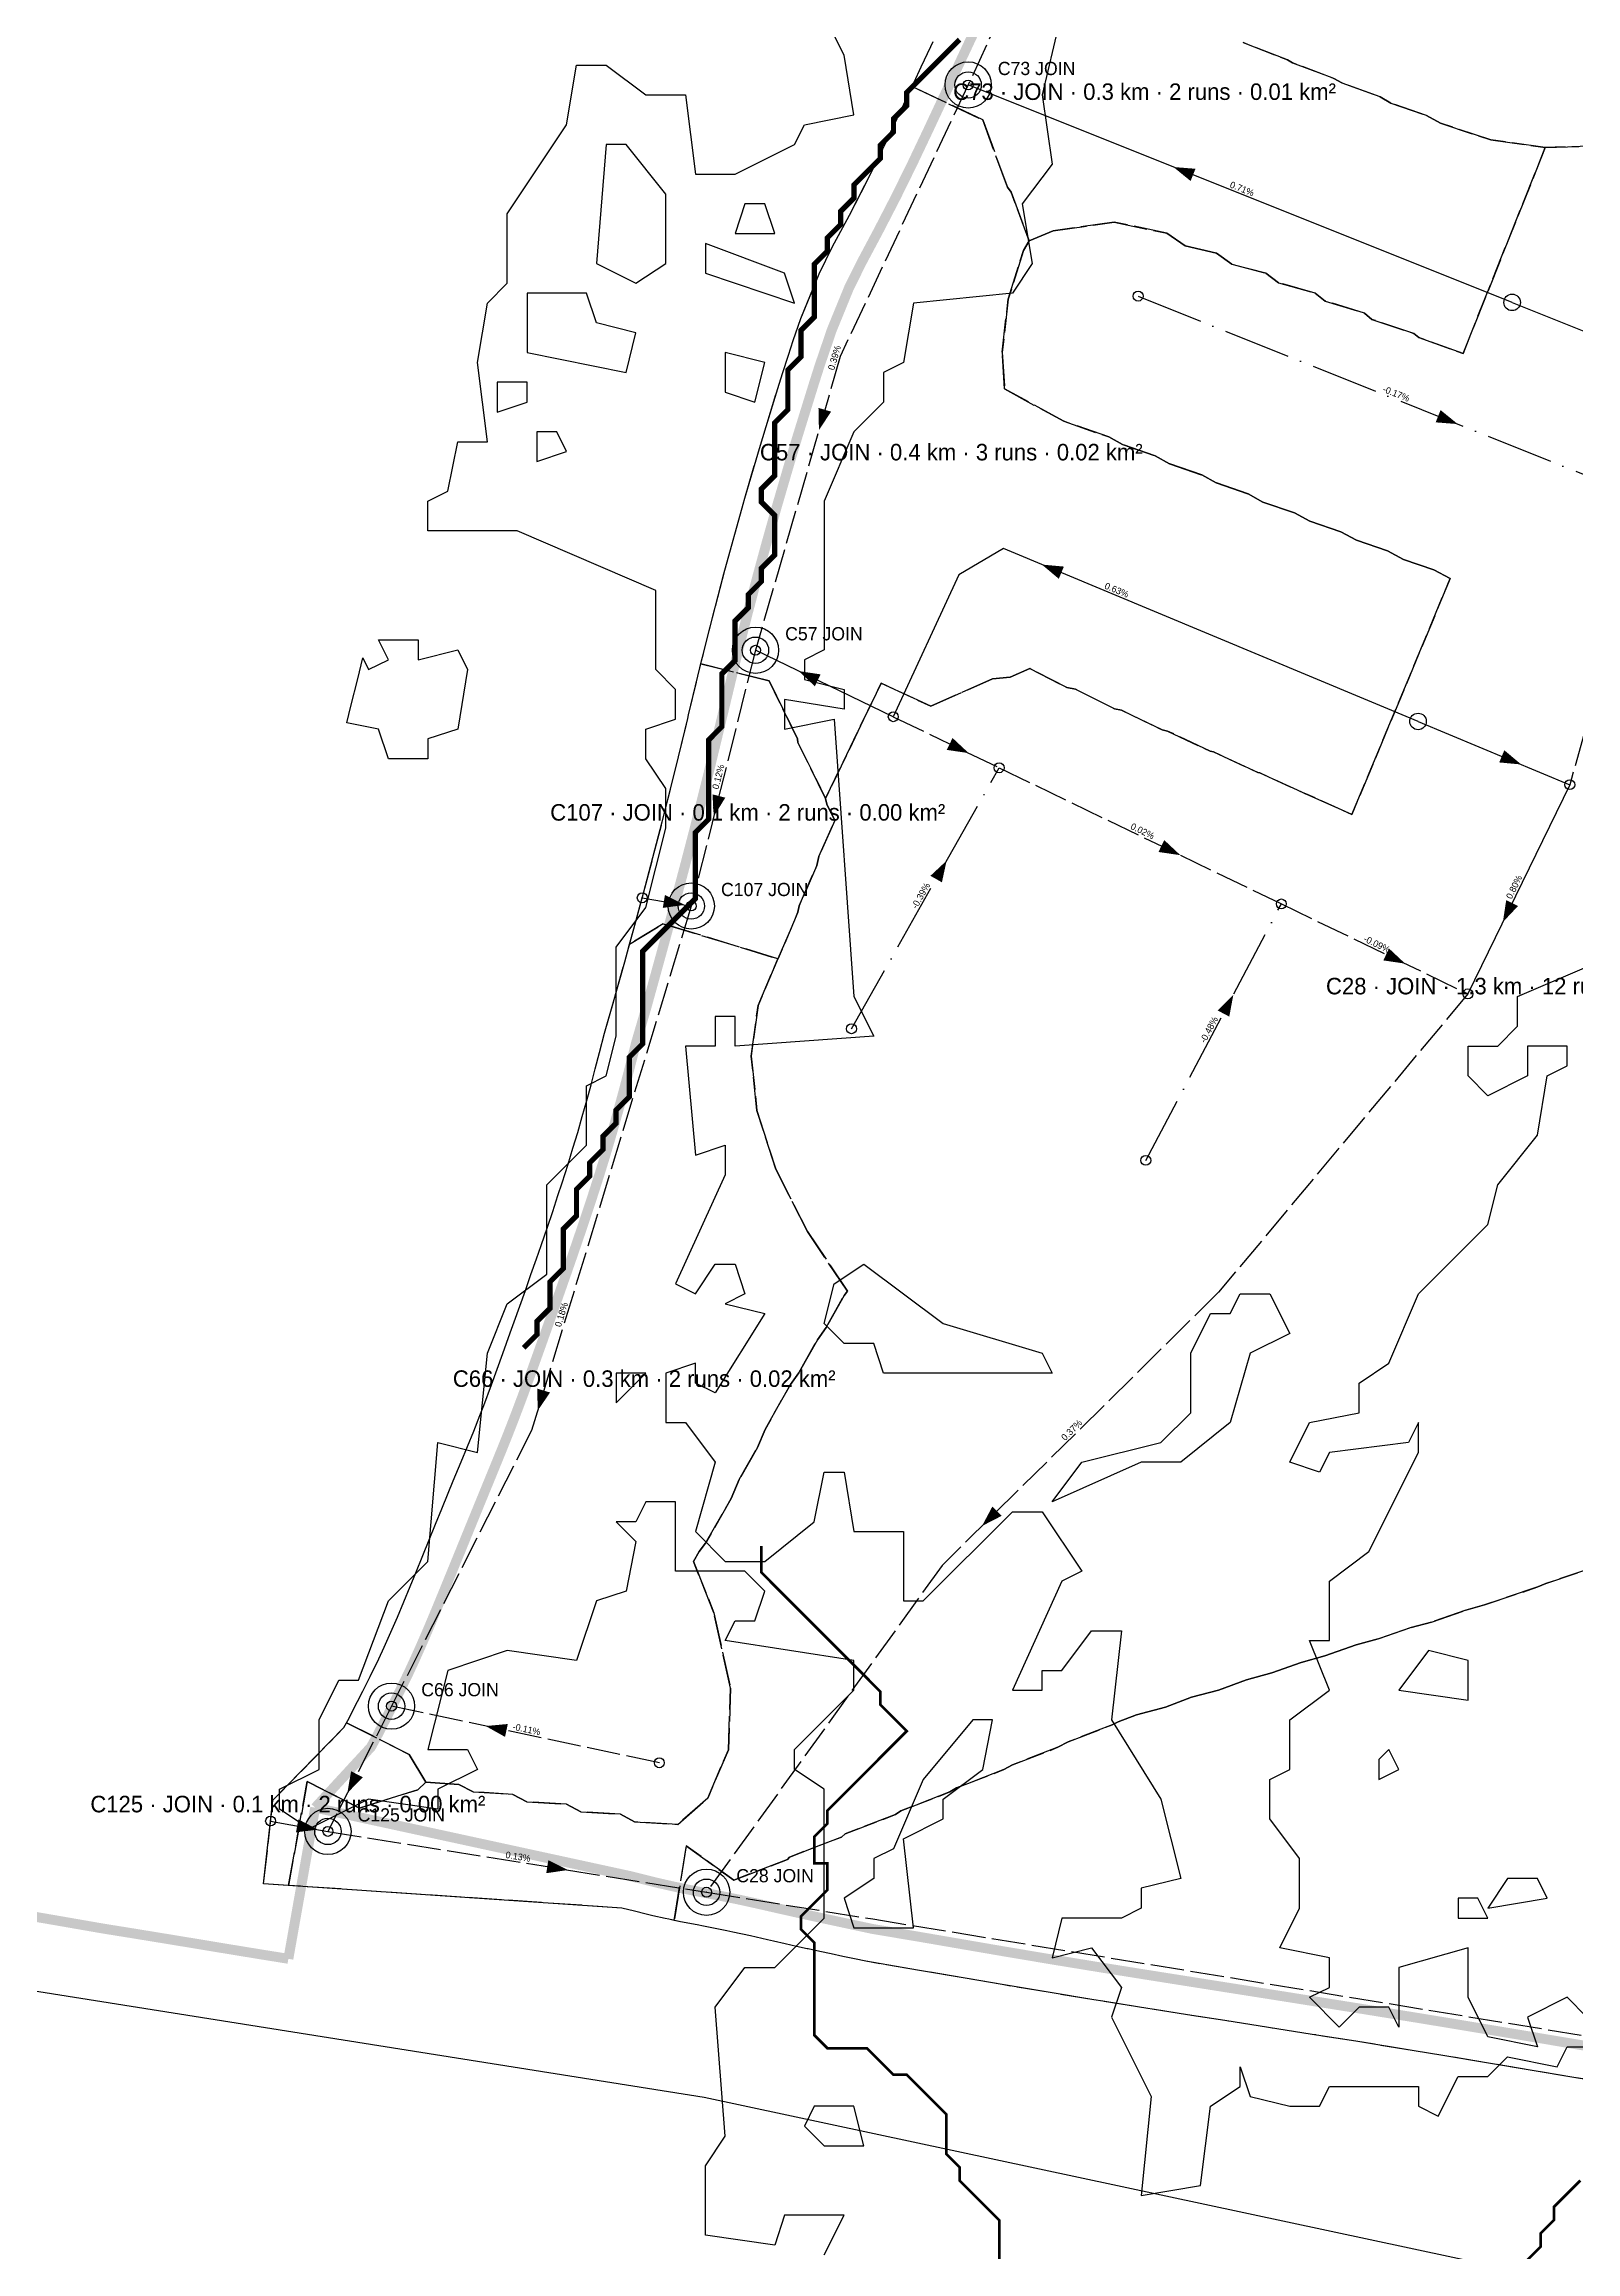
# Model space of a CAD drawing. Header units: metres. Extents: x 442821 to 452274, y 2561971 to 2571293.
# Drawn here: x 449043 to 449506, y 2567635 to 2568303 of the extents above; entities that cross this region are included whole.
import ezdxf
from ezdxf.enums import TextEntityAlignment as Align

# ---------------------------------------------------------------- set-up
doc = ezdxf.new("R2010")
doc.units = ezdxf.units.M
doc.header["$LTSCALE"] = 8
doc.linetypes.add('DASHDOT', pattern=[3.556, 2.54, -0.508, 0, -0.508])
doc.linetypes.add('DASHED', pattern=[1.524, 1.27, -0.254])
for name, color, linetype in [('A_ARROWS', 7, 'Continuous'), ('A_BUILT_2006', 252, 'Continuous'), ('A_CATCH_LABEL', 7, 'Continuous'), ('A_CATCHMENTS', 7, 'Continuous'), ('A_ENVELOPE', 3, 'Continuous'), ('A_GRADIENT', 8, 'Continuous'), ('A_JUNCTIONS', 8, 'Continuous'), ('A_MAIN_PIPE', 5, 'Continuous'), ('A_OUTLET_LABEL', 7, 'Continuous'), ('A_OUTLETS', 7, 'Continuous'), ('A_RUNS', 7, 'Continuous'), ('A_STREAMS', 5, 'Continuous'), ('A_WADI', 4, 'Continuous')]:
    doc.layers.add(name, color=color, linetype=linetype)

msp = doc.modelspace()

# ---------------------------------------------------------------- linework, layer by layer
at = {"layer": 'A_ARROWS', "color": 3}
for points in [[(449384.58, 2568266.18), (449391.26, 2568265.66), (449389.78, 2568261.95)], [(449245.35, 2568069.53), (449244.97, 2568076.23), (449248.85, 2568075.25)], [(449236.55, 2568042.77), (449229.91, 2568041.86), (449230.57, 2568045.8)], [(449134.38, 2567773.85), (449135.5, 2567780.46), (449139.07, 2567778.65)], [(449125.48, 2567762.79), (449118.82, 2567761.97), (449119.54, 2567765.9)]]:
    msp.add_solid(points, dxfattribs=at)
at = {"layer": 'A_ARROWS', "color": 1}
for points in [[(449277.21, 2568186.54), (449277.07, 2568193.24), (449280.91, 2568192.13)], [(449344.72, 2568145.82), (449351.4, 2568145.21), (449349.86, 2568141.51)], [(449271.07, 2568113.56), (449277.7, 2568112.58), (449275.97, 2568108.98)], [(449191.99, 2567889.59), (449191.94, 2567896.3), (449195.77, 2567895.13)], [(449176.29, 2567794.14), (449182.97, 2567794.77), (449182.14, 2567790.86)]]:
    msp.add_solid(points, dxfattribs=at)
at = {"layer": 'A_ARROWS', "color": 2}
for points in [[(449470.68, 2568188.36), (449464, 2568188.88), (449465.49, 2568192.6)], [(449322.57, 2568088.73), (449315.93, 2568089.71), (449317.67, 2568093.31)], [(449489.93, 2568085.29), (449483.25, 2568085.91), (449484.79, 2568089.6)], [(449386.68, 2568057.82), (449380.05, 2568058.8), (449381.79, 2568062.4)], [(449315.87, 2568056.16), (449314.46, 2568049.61), (449310.98, 2568051.58)], [(449484.36, 2568037.57), (449485.36, 2568044.2), (449488.96, 2568042.45)], [(449454.77, 2568024.99), (449448.14, 2568025.97), (449449.88, 2568029.57)], [(449402.72, 2568015.55), (449401.49, 2568008.95), (449397.96, 2568010.82)], [(449326.6, 2567854.72), (449329.75, 2567860.64), (449332.56, 2567857.79)], [(449201.25, 2567750.56), (449194.62, 2567749.6), (449195.25, 2567753.55)]]:
    msp.add_solid(points, dxfattribs=at)
at = {"layer": 'A_BUILT_2006', "color": 252}
msp.add_lwpolyline([(448332.26, 2567295.53), (448412.16, 2567436.64), (448449.86, 2567533.08), (448423.25, 2567661.27), (448638.89, 2567714.37), (448758.53, 2567734.52), (448909.88, 2567734.52), (449242.47, 2567681.75), (449797.56, 2567563.21), (450151.84, 2567525.63), (450277.59, 2567501.59), (450351.46, 2567477.13), (450410.56, 2567500.21), (450555.37, 2567467.62), (450565.02, 2567465.34)], dxfattribs=at)
at = {"layer": 'A_CATCHMENTS', "color": 3, "linetype": 'DASHED'}
msp.add_lwpolyline([(449405.67, 2568303.85), (449419.17, 2568298.61), (449420.6, 2568297.74), (449433.2, 2568293.03), (449435.53, 2568291.65), (449447.22, 2568287.43), (449450.47, 2568285.56), (449461.24, 2568281.82), (449465.42, 2568279.49), (449480.74, 2568274.38), (449497.2, 2568272.09), (449472.28, 2568209.71), (449458.86, 2568214.54), (449457.35, 2568215.83), (449444.7, 2568220.06), (449442.42, 2568221.94), (449430.56, 2568225.6), (449427.48, 2568228.02), (449416.42, 2568231.15), (449412.54, 2568234.08), (449402.29, 2568236.73), (449397.58, 2568240.12), (449388.17, 2568242.33), (449382.62, 2568246.14), (449366.59, 2568249.51), (449348.17, 2568246.88), (449340.84, 2568243.84), (449335.47, 2568258.55), (449334.3, 2568260.06), (449326.85, 2568280.47), (449305.45, 2568290.56), (449305.45, 2568290.56), (449306.05, 2568291.85), (449308.22, 2568296.5), (449311.11, 2568302.72), (449311.79, 2568304.18)], dxfattribs=at)
at = {"layer": 'A_CATCHMENTS', "color": 1, "linetype": 'DASHED'}
for points in [[(449601.79, 2568303.92), (449556.9, 2568283.55), (449535.5, 2568276.49), (449515.4, 2568272.66), (449497.2, 2568272.09), (449480.74, 2568274.38), (449465.42, 2568279.49), (449461.24, 2568281.82), (449450.47, 2568285.56), (449447.22, 2568287.43), (449435.53, 2568291.65), (449433.2, 2568293.03), (449420.6, 2568297.74), (449419.17, 2568298.61), (449405.67, 2568303.85)], [(449521.99, 2567685.09), (449505.82, 2567687.78), (449492.62, 2567689.99), (449479.42, 2567692.2), (449466.21, 2567694.39), (449457.46, 2567695.83), (449439.78, 2567698.69), (449426.55, 2567700.8), (449413.33, 2567702.89), (449400.11, 2567704.97), (449388.83, 2567706.75), (449373.67, 2567709.15), (449363.18, 2567710.83), (449360.46, 2567711.27), (449347.26, 2567713.42), (449332.71, 2567715.86), (449320.89, 2567717.89), (449307.69, 2567720.17), (449291.43, 2567722.91), (449287.99, 2567723.65), (449284.48, 2567724.4), (449280.96, 2567725.15), (449277.45, 2567725.91), (449273.95, 2567726.67), (449273.64, 2567726.74), (449270.44, 2567727.44), (449266.94, 2567728.22), (449263.45, 2567729), (449261.64, 2567729.41), (449256.43, 2567730.6), (449251.17, 2567731.76), (449249.35, 2567732.14), (449245.81, 2567732.84), (449242.27, 2567733.53), (449240.29, 2567733.91), (449235.24, 2567734.91), (449233.41, 2567735.29), (449237.03, 2567757.84), (449237.03, 2567757.84), (449251.4, 2567747.48), (449267.66, 2567753.76), (449268.27, 2567754.48), (449284.01, 2567760.55), (449285.14, 2567761.47), (449300.43, 2567767.38), (449302.02, 2567768.46), (449316.86, 2567774.18), (449318.92, 2567775.43), (449333.23, 2567780.95), (449335.82, 2567782.41), (449349.61, 2567787.72), (449352.72, 2567789.38), (449365.99, 2567794.49), (449367.85, 2567795.45), (449373.39, 2567797.57), (449382.14, 2567799.91), (449390.03, 2567802.85), (449398.25, 2567805.06), (449406.66, 2567808.13), (449414.37, 2567810.21), (449423.29, 2567813.41), (449430.48, 2567815.36), (449439.91, 2567818.69), (449446.59, 2567820.51), (449456.54, 2567823.97), (449462.7, 2567825.65), (449473.17, 2567829.25), (449478.81, 2567830.8), (449494.98, 2567836.3), (449497.33, 2567837.26), (449511.17, 2567841.95)]]:
    msp.add_lwpolyline(points, dxfattribs=at)
for points in [[(449326.85, 2568280.47), (449334.3, 2568260.06), (449335.47, 2568258.55), (449340.84, 2568243.84), (449339.17, 2568240.87), (449334.52, 2568226.15), (449332.74, 2568210.09), (449333.43, 2568199.01), (449351.36, 2568189.19), (449365.01, 2568184.45), (449369.17, 2568182.13), (449379.07, 2568178.71), (449383.34, 2568176.34), (449393.13, 2568172.97), (449397.52, 2568170.54), (449407.2, 2568167.23), (449411.7, 2568164.75), (449421.26, 2568161.49), (449425.88, 2568158.95), (449435.32, 2568155.74), (449440.05, 2568153.16), (449449.39, 2568150), (449454.23, 2568147.36), (449463.45, 2568144.26), (449468.41, 2568141.57), (449438.65, 2568070.19), (449424.66, 2568076.43), (449424.58, 2568076.44), (449410.71, 2568082.76), (449410.12, 2568082.87), (449396.75, 2568089.08), (449395.67, 2568089.31), (449382.79, 2568095.41), (449381.21, 2568095.74), (449368.84, 2568101.73), (449366.76, 2568102.18), (449354.88, 2568108.05), (449352.3, 2568108.62), (449341.04, 2568114.31), (449335.12, 2568111.68), (449329.75, 2568111.2), (449311.13, 2568102.92), (449296.03, 2568109.88), (449279.2, 2568074.98), (449270.83, 2568091.96), (449270.76, 2568093.03), (449262.09, 2568110.61), (449241.47, 2568115.78), (449241.67, 2568116.65), (449242.23, 2568118.92), (449243.05, 2568122.23), (449245.84, 2568133.18), (449248.73, 2568144.12), (449251.71, 2568155.03), (449254.78, 2568165.92), (449258.17, 2568177.51), (449259.19, 2568181.01), (449261.18, 2568187.6), (449264.75, 2568199.12), (449266.16, 2568203.67), (449267.94, 2568209.26), (449269.45, 2568213.68), (449271.72, 2568220.33), (449276.43, 2568231.85), (449277.23, 2568233.8), (449281.35, 2568242.08), (449283.13, 2568245.44), (449286.43, 2568251.63), (449291.7, 2568261.85), (449296.56, 2568271.73), (449301.33, 2568281.74), (449305.45, 2568290.56), (449326.85, 2568280.47)], [(449230.01, 2568037.06), (449264.8, 2568026.46), (449258.79, 2568012.33), (449256.67, 2567997.01), (449258.44, 2567980.5), (449264.12, 2567962.8), (449273.7, 2567943.92), (449285.81, 2567925.87), (449284.89, 2567924.55), (449279.4, 2567914.82), (449276.74, 2567911.06), (449271.11, 2567901.1), (449268.59, 2567897.58), (449260.89, 2567883.96), (449258.55, 2567878.45), (449253.07, 2567868.84), (449250.6, 2567863.01), (449242.81, 2567849.47), (449240.96, 2567847.03), (449239.19, 2567843.97), (449245.38, 2567828.46), (449250.43, 2567805.65), (449249.82, 2567786.94), (449243.52, 2567772.32), (449234.48, 2567764.36), (449221.39, 2567765.11), (449217.11, 2567767.44), (449205.07, 2567768.16), (449200.8, 2567770.45), (449188.75, 2567771.21), (449184.49, 2567773.47), (449172.44, 2567774.26), (449168.17, 2567776.48), (449158.14, 2567777.17), (449153.13, 2567785.51), (449134.16, 2567795.15), (449134.55, 2567795.86), (449137.46, 2567801.53), (449139.06, 2567804.7), (449141.3, 2567809.17), (449143.9, 2567814.53), (449145.54, 2567818.06), (449147.56, 2567822.56), (449149.53, 2567827.12), (449151.48, 2567831.73), (449153.4, 2567836.39), (449155.11, 2567840.56), (449157.25, 2567845.79), (449159.18, 2567850.51), (449161.1, 2567855.23), (449163.03, 2567859.95), (449164.96, 2567864.67), (449166.47, 2567868.37), (449168.84, 2567874.12), (449170.75, 2567878.81), (449172.64, 2567883.48), (449174.49, 2567888.14), (449175.68, 2567891.2), (449178.05, 2567897.47), (449179.78, 2567902.17), (449181.49, 2567906.92), (449183.72, 2567913.16), (449184.9, 2567916.49), (449186.6, 2567921.28), (449188.3, 2567926.07), (449189.98, 2567930.86), (449191.66, 2567935.65), (449193.06, 2567939.68), (449194.96, 2567945.22), (449196.58, 2567949.99), (449198.17, 2567954.77), (449199.43, 2567958.64), (449201.23, 2567964.3), (449202.71, 2567969.08), (449204.14, 2567973.87), (449205.54, 2567978.66), (449206.92, 2567983.59), (449208.2, 2567988.3), (449209.48, 2567993.16), (449210.75, 2567998.06), (449212.27, 2568003.97), (449215.23, 2568014.1), (449218.4, 2568025.56), (449219.23, 2568028.54), (449219.87, 2568030.88), (449230.01, 2568037.06)]]:
    msp.add_lwpolyline(points, close=True, dxfattribs=at)
at = {"layer": 'A_CATCHMENTS', "color": 2, "linetype": 'DASHED'}
msp.add_lwpolyline([(449511.17, 2567841.95), (449497.33, 2567837.26), (449494.98, 2567836.3), (449478.81, 2567830.8), (449473.17, 2567829.25), (449462.7, 2567825.65), (449456.54, 2567823.97), (449446.59, 2567820.51), (449439.91, 2567818.69), (449430.48, 2567815.36), (449423.29, 2567813.41), (449414.37, 2567810.21), (449406.66, 2567808.13), (449398.25, 2567805.06), (449390.03, 2567802.85), (449382.14, 2567799.91), (449373.39, 2567797.57), (449367.85, 2567795.45), (449365.99, 2567794.49), (449352.72, 2567789.38), (449349.61, 2567787.72), (449335.82, 2567782.41), (449333.23, 2567780.95), (449318.92, 2567775.43), (449316.86, 2567774.18), (449302.02, 2567768.46), (449300.43, 2567767.38), (449285.14, 2567761.47), (449284.01, 2567760.55), (449268.27, 2567754.48), (449267.66, 2567753.76), (449251.4, 2567747.48), (449237.03, 2567757.84), (449233.41, 2567735.29), (449231.76, 2567735.63), (449230.66, 2567735.88), (449226.93, 2567736.72), (449224.85, 2567737.22), (449221.37, 2567738.09), (449217.51, 2567739.05), (449116.56, 2567745.88), (449122.25, 2567777.35), (449122.25, 2567777.35), (449138.03, 2567769.33), (449155.72, 2567774.86), (449158.14, 2567777.17), (449168.17, 2567776.48), (449172.44, 2567774.26), (449184.49, 2567773.47), (449188.75, 2567771.21), (449200.8, 2567770.45), (449205.07, 2567768.16), (449217.11, 2567767.44), (449221.39, 2567765.11), (449234.48, 2567764.36), (449243.52, 2567772.32), (449249.82, 2567786.94), (449250.43, 2567805.65), (449245.38, 2567828.46), (449239.19, 2567843.97), (449240.96, 2567847.03), (449242.81, 2567849.47), (449250.6, 2567863.01), (449253.07, 2567868.84), (449258.55, 2567878.45), (449260.89, 2567883.96), (449268.59, 2567897.58), (449271.11, 2567901.1), (449276.74, 2567911.06), (449279.4, 2567914.82), (449284.89, 2567924.55), (449285.81, 2567925.87), (449273.7, 2567943.92), (449264.12, 2567962.8), (449258.44, 2567980.5), (449256.67, 2567997.01), (449258.79, 2568012.33), (449264.8, 2568026.46), (449264.86, 2568026.54), (449270.86, 2568040.53), (449271.2, 2568042.48), (449276.59, 2568054.68), (449277.13, 2568057.45), (449282.05, 2568068.28), (449279.57, 2568073.3), (449279.2, 2568074.98), (449296.03, 2568109.88), (449311.13, 2568102.92), (449329.75, 2568111.2), (449335.12, 2568111.68), (449341.04, 2568114.31), (449352.3, 2568108.62), (449354.88, 2568108.05), (449366.76, 2568102.18), (449368.84, 2568101.73), (449381.21, 2568095.74), (449382.79, 2568095.41), (449395.67, 2568089.31), (449396.75, 2568089.08), (449410.12, 2568082.87), (449410.71, 2568082.76), (449424.58, 2568076.44), (449424.66, 2568076.43), (449438.65, 2568070.19), (449468.41, 2568141.57), (449463.45, 2568144.26), (449454.23, 2568147.36), (449449.39, 2568150), (449440.05, 2568153.16), (449435.32, 2568155.74), (449425.88, 2568158.95), (449421.26, 2568161.49), (449411.7, 2568164.75), (449407.2, 2568167.23), (449397.52, 2568170.54), (449393.13, 2568172.97), (449383.34, 2568176.34), (449379.07, 2568178.71), (449369.17, 2568182.13), (449365.01, 2568184.45), (449351.36, 2568189.19), (449333.43, 2568199.01), (449332.74, 2568210.09), (449334.52, 2568226.15), (449339.17, 2568240.87), (449340.84, 2568243.84), (449348.17, 2568246.88), (449366.59, 2568249.51), (449382.62, 2568246.14), (449388.17, 2568242.33), (449397.58, 2568240.12), (449402.29, 2568236.73), (449412.54, 2568234.08), (449416.42, 2568231.15), (449427.48, 2568228.02), (449430.56, 2568225.6), (449442.42, 2568221.94), (449444.7, 2568220.06), (449457.35, 2568215.83), (449458.86, 2568214.54), (449472.28, 2568209.71), (449497.2, 2568272.09), (449515.4, 2568272.66)], dxfattribs=at)
at = {"layer": 'A_CATCHMENTS', "color": 3, "linetype": 'DASHED'}
for points in [[(449277.13, 2568057.45), (449276.59, 2568054.68), (449271.2, 2568042.48), (449270.86, 2568040.53), (449264.86, 2568026.54), (449264.8, 2568026.46), (449230.01, 2568037.06), (449219.87, 2568030.88), (449221.15, 2568035.55), (449224.07, 2568046.33), (449226.93, 2568057.1), (449229.74, 2568067.88), (449232.48, 2568078.67), (449234.68, 2568087.59), (449237.48, 2568099.21), (449237.75, 2568100.33), (449240.55, 2568112), (449241.47, 2568115.78), (449262.09, 2568110.61), (449270.76, 2568093.03), (449270.83, 2568091.96), (449279.2, 2568074.98), (449279.57, 2568073.3), (449282.05, 2568068.28), (449277.13, 2568057.45)], [(449153.13, 2567785.51), (449158.14, 2567777.17), (449155.72, 2567774.86), (449138.03, 2567769.33), (449122.25, 2567777.35), (449116.56, 2567745.88), (449109.03, 2567746.39), (449111.82, 2567771.7), (449133.35, 2567793.66), (449134.16, 2567795.15), (449153.13, 2567785.51)]]:
    msp.add_lwpolyline(points, close=True, dxfattribs=at)
at = {"layer": 'A_ENVELOPE', "color": 3}
msp.add_lwpolyline([(449521.99, 2567685.09), (449505.82, 2567687.78), (449492.62, 2567689.99), (449479.42, 2567692.2), (449466.21, 2567694.39), (449457.46, 2567695.83), (449439.78, 2567698.69), (449426.55, 2567700.8), (449413.33, 2567702.89), (449400.11, 2567704.97), (449388.83, 2567706.75), (449373.67, 2567709.15), (449363.18, 2567710.83), (449360.46, 2567711.27), (449347.26, 2567713.42), (449332.71, 2567715.86), (449320.89, 2567717.89), (449307.69, 2567720.17), (449291.43, 2567722.91), (449287.99, 2567723.65), (449284.48, 2567724.4), (449280.96, 2567725.15), (449277.45, 2567725.91), (449273.95, 2567726.67), (449273.64, 2567726.74), (449270.44, 2567727.44), (449266.94, 2567728.22), (449263.45, 2567729), (449261.64, 2567729.41), (449256.43, 2567730.6), (449251.17, 2567731.76), (449249.35, 2567732.14), (449245.81, 2567732.84), (449242.27, 2567733.53), (449240.29, 2567733.91), (449235.24, 2567734.91), (449231.76, 2567735.63), (449230.66, 2567735.88), (449226.93, 2567736.72), (449224.85, 2567737.22), (449221.37, 2567738.09), (449217.51, 2567739.05), (449109.03, 2567746.39), (449111.82, 2567771.7), (449133.35, 2567793.66), (449134.55, 2567795.86), (449137.46, 2567801.53), (449139.06, 2567804.7), (449141.3, 2567809.17), (449143.9, 2567814.53), (449145.54, 2567818.06), (449147.56, 2567822.56), (449149.53, 2567827.12), (449151.48, 2567831.73), (449153.4, 2567836.39), (449155.11, 2567840.56), (449157.25, 2567845.79), (449159.18, 2567850.51), (449161.1, 2567855.23), (449163.03, 2567859.95), (449164.96, 2567864.67), (449166.47, 2567868.37), (449168.84, 2567874.12), (449170.75, 2567878.81), (449172.64, 2567883.48), (449174.49, 2567888.14), (449175.68, 2567891.2), (449178.05, 2567897.47), (449179.78, 2567902.17), (449181.49, 2567906.92), (449183.72, 2567913.16), (449184.9, 2567916.49), (449186.6, 2567921.28), (449188.3, 2567926.07), (449189.98, 2567930.86), (449191.66, 2567935.65), (449193.06, 2567939.68), (449194.96, 2567945.22), (449196.58, 2567949.99), (449198.17, 2567954.77), (449199.43, 2567958.64), (449201.23, 2567964.3), (449202.71, 2567969.08), (449204.14, 2567973.87), (449205.54, 2567978.66), (449206.92, 2567983.59), (449208.2, 2567988.3), (449209.48, 2567993.16), (449210.75, 2567998.06), (449212.27, 2568003.97), (449215.23, 2568014.1), (449218.4, 2568025.56), (449219.23, 2568028.54), (449221.15, 2568035.55), (449224.07, 2568046.33), (449226.93, 2568057.1), (449229.74, 2568067.88), (449232.48, 2568078.67), (449234.68, 2568087.59), (449237.48, 2568099.21), (449237.75, 2568100.33), (449240.55, 2568112), (449241.67, 2568116.65), (449242.23, 2568118.92), (449243.05, 2568122.23), (449245.84, 2568133.18), (449248.73, 2568144.12), (449251.71, 2568155.03), (449254.78, 2568165.92), (449258.17, 2568177.51), (449259.19, 2568181.01), (449261.18, 2568187.6), (449264.75, 2568199.12), (449266.16, 2568203.67), (449267.94, 2568209.26), (449269.45, 2568213.68), (449271.72, 2568220.33), (449276.43, 2568231.85), (449277.23, 2568233.8), (449281.35, 2568242.08), (449283.13, 2568245.44), (449286.43, 2568251.63), (449291.7, 2568261.85), (449296.56, 2568271.73), (449301.33, 2568281.74), (449306.05, 2568291.85), (449308.22, 2568296.5), (449311.11, 2568302.72), (449311.79, 2568304.18)], dxfattribs=at)
at = {"layer": 'A_JUNCTIONS'}
for centre in [(449322.39, 2568291.03), (449373.89, 2568227.1), (449257.98, 2568119.87), (449299.72, 2568099.75), (449331.79, 2568084.29), (449504.62, 2568079.17), (449223.69, 2568044.92), (449238.55, 2568042.44), (449417.27, 2568043.07), (449473.77, 2568015.84), (449287.07, 2568005.27), (449376.21, 2567965.42), (449147.76, 2567800.17), (449228.88, 2567783.02), (449111.12, 2567765.39), (449128.49, 2567762.25), (449243.18, 2567743.83)]:
    msp.add_circle(centre, 1.5, dxfattribs=at)
at = {"layer": 'A_JUNCTIONS', "color": 30}
for centre in [(449487.15, 2568225.2), (449458.67, 2568098.32)]:
    msp.add_circle(centre, 2.5, dxfattribs=at)
at = {"layer": 'A_MAIN_PIPE', "color": 5, "const_width": 3}
for points in [[(449324.61, 2568307.94), (449320.85, 2568299.94), (449320.18, 2568298.5), (449317.28, 2568292.28), (449315.11, 2568287.62), (449310.37, 2568277.48), (449305.57, 2568267.38), (449300.64, 2568257.35), (449295.29, 2568246.98), (449291.96, 2568240.73), (449290.24, 2568237.5), (449286.35, 2568229.68), (449285.69, 2568228.07), (449281.09, 2568216.82), (449278.92, 2568210.45), (449277.44, 2568206.13), (449275.7, 2568200.67), (449274.3, 2568196.16), (449270.74, 2568184.68), (449268.78, 2568178.16), (449267.76, 2568174.7), (449264.39, 2568163.16), (449261.34, 2568152.35), (449258.39, 2568141.53), (449255.52, 2568130.67), (449252.75, 2568119.79), (449251.94, 2568116.52), (449251.39, 2568114.28), (449250.28, 2568109.66), (449247.47, 2568097.99), (449247.2, 2568096.87), (449244.4, 2568085.22), (449242.18, 2568076.24), (449239.43, 2568065.39), (449236.6, 2568054.55), (449233.72, 2568043.73), (449230.8, 2568032.92), (449228.87, 2568025.89), (449228.04, 2568022.89), (449224.85, 2568011.36), (449221.91, 2568001.32), (449220.43, 2567995.56), (449219.16, 2567990.63), (449217.86, 2567985.71), (449216.56, 2567980.93), (449215.15, 2567975.92), (449213.73, 2567971.04), (449212.28, 2567966.17), (449210.78, 2567961.31), (449208.95, 2567955.57), (449207.66, 2567951.63), (449206.06, 2567946.81), (449204.42, 2567941.99), (449202.51, 2567936.42), (449201.1, 2567932.36), (449199.42, 2567927.55), (449197.73, 2567922.75), (449196.03, 2567917.94), (449194.32, 2567913.14), (449193.14, 2567909.81), (449190.9, 2567903.54), (449189.17, 2567898.75), (449187.42, 2567893.98), (449185.02, 2567887.63), (449183.8, 2567884.48), (449181.93, 2567879.76), (449180.02, 2567875.04), (449178.09, 2567870.33), (449175.73, 2567864.57), (449174.22, 2567860.89), (449172.29, 2567856.17), (449170.36, 2567851.45), (449168.44, 2567846.73), (449166.51, 2567842.01), (449164.37, 2567836.77), (449162.65, 2567832.58), (449160.7, 2567827.87), (449158.73, 2567823.19), (449156.71, 2567818.53), (449154.63, 2567813.9), (449152.93, 2567810.24), (449150.27, 2567804.76), (449148, 2567800.21), (449146.37, 2567796.99), (449143.38, 2567791.16), (449141.53, 2567787.78), (449124.63, 2567769.44)], [(449124.63, 2567769.44), (449116.51, 2567723.67)], [(449523.63, 2567694.96), (449507.47, 2567697.64), (449494.27, 2567699.85), (449481.06, 2567702.06), (449467.84, 2567704.26), (449459.07, 2567705.7), (449441.36, 2567708.56), (449428.12, 2567710.67), (449414.88, 2567712.77), (449401.66, 2567714.85), (449390.39, 2567716.63), (449375.24, 2567719.03), (449364.76, 2567720.71), (449362.06, 2567721.14), (449348.89, 2567723.29), (449334.38, 2567725.72), (449322.58, 2567727.75), (449309.37, 2567730.03), (449293.31, 2567732.74), (449290.07, 2567733.43), (449286.57, 2567734.18), (449283.07, 2567734.93), (449279.57, 2567735.68), (449276.08, 2567736.44), (449275.78, 2567736.51), (449272.6, 2567737.2), (449269.12, 2567737.98), (449265.65, 2567738.76), (449263.86, 2567739.16), (449258.62, 2567740.36), (449253.26, 2567741.54), (449251.35, 2567741.93), (449247.74, 2567742.66), (449244.17, 2567743.35), (449242.21, 2567743.73), (449237.23, 2567744.71), (449233.88, 2567745.41), (449232.85, 2567745.64), (449229.19, 2567746.46), (449227.23, 2567746.93), (449223.79, 2567747.79), (449219.92, 2567748.75), (449124.63, 2567769.44)], [(449116.51, 2567723.67), (449108.49, 2567724.96), (449099.68, 2567726.4), (449092.44, 2567727.6), (449084.38, 2567728.93), (449076.46, 2567730.23), (449068.47, 2567731.53), (449060.38, 2567732.83), (449045.89, 2567735.35), (449031, 2567737.91)]]:
    msp.add_lwpolyline(points, dxfattribs=at)
at = {"layer": 'A_OUTLETS', "color": 5}
for centre, radius in [((449322.39, 2568291.03), 7), ((449322.39, 2568291.03), 4), ((449257.98, 2568119.87), 7), ((449257.98, 2568119.87), 4), ((449238.55, 2568042.44), 7), ((449238.55, 2568042.44), 4), ((449147.76, 2567800.17), 7), ((449147.76, 2567800.17), 4), ((449128.49, 2567762.25), 7), ((449128.49, 2567762.25), 4), ((449243.18, 2567743.83), 7), ((449243.18, 2567743.83), 4)]:
    msp.add_circle(centre, radius, dxfattribs=at)
at = {"layer": 'A_RUNS', "color": 3, "linetype": 'DASHED'}
for points in [[(449358.42, 2568369.56), (449322.39, 2568291.03)], [(449257.98, 2568119.87), (449238.55, 2568042.44)], [(449223.69, 2568044.92), (449238.55, 2568042.44)], [(449147.76, 2567800.17), (449128.49, 2567762.25)]]:
    msp.add_lwpolyline(points, dxfattribs=at)
at = {"layer": 'A_RUNS', "color": 1, "linetype": 'DASHED'}
for points in [[(449322.39, 2568291.03), (449283.65, 2568208.83), (449257.98, 2568119.87)], [(449238.55, 2568042.44), (449190.19, 2567883.67), (449147.76, 2567800.17)], [(449228.88, 2567783.02), (449147.76, 2567800.17)], [(449243.18, 2567743.83), (449293.53, 2567735.74), (449695.92, 2567669.75), (449912.47, 2567635.88)]]:
    msp.add_lwpolyline(points, dxfattribs=at)
at = {"layer": 'A_RUNS', "color": 3}
for points in [[(449487.15, 2568225.2), (449322.39, 2568291.03)], [(449111.12, 2567765.39), (449128.49, 2567762.25)]]:
    msp.add_lwpolyline(points, dxfattribs=at)
at = {"layer": 'A_RUNS', "color": 2, "linetype": 'DASHDOT'}
for points in [[(449373.89, 2568227.1), (449529.02, 2568165.01)], [(449287.07, 2568005.27), (449331.79, 2568084.29)], [(449376.21, 2567965.42), (449417.27, 2568043.07)]]:
    msp.add_lwpolyline(points, dxfattribs=at)
at = {"layer": 'A_RUNS', "color": 2}
for points in [[(449487.15, 2568225.2), (449545.74, 2568201.79), (449529.02, 2568165.01)], [(449458.67, 2568098.32), (449504.62, 2568079.17)], [(449504.62, 2568079.17), (449473.77, 2568015.84)]]:
    msp.add_lwpolyline(points, dxfattribs=at)
at = {"layer": 'A_RUNS', "color": 2, "linetype": 'DASHED'}
for points in [[(449529.02, 2568165.01), (449504.62, 2568079.17)], [(449299.72, 2568099.75), (449321.89, 2568089.06), (449331.79, 2568084.29)], [(449331.79, 2568084.29), (449417.27, 2568043.07)], [(449417.27, 2568043.07), (449473.77, 2568015.84)], [(449473.77, 2568015.84), (449398.25, 2567925.5), (449314.53, 2567842.79), (449243.18, 2567743.83)], [(449128.49, 2567762.25), (449243.18, 2567743.83)]]:
    msp.add_lwpolyline(points, dxfattribs=at)
at = {"layer": 'A_RUNS', "color": 1}
for points in [[(449458.67, 2568098.32), (449333.08, 2568150.67), (449319.55, 2568142.74), (449299.72, 2568099.75)], [(449299.72, 2568099.75), (449257.98, 2568119.87)]]:
    msp.add_lwpolyline(points, dxfattribs=at)
at = {"layer": 'A_STREAMS', "color": 5}
for points, const_width in [([(449319.8, 2568304.78), (449315.8, 2568300.78), (449311.79, 2568296.78), (449307.79, 2568292.77), (449303.79, 2568288.77), (449303.79, 2568284.77), (449299.79, 2568280.77), (449299.79, 2568276.77), (449295.79, 2568272.77), (449295.79, 2568268.77), (449291.79, 2568264.76), (449287.79, 2568260.76), (449287.79, 2568256.76), (449283.79, 2568252.76), (449283.79, 2568248.76), (449279.79, 2568244.76), (449279.79, 2568240.76), (449275.79, 2568236.75), (449275.79, 2568232.75), (449275.79, 2568228.75), (449275.79, 2568224.75), (449275.79, 2568220.75), (449271.79, 2568216.75), (449271.79, 2568212.75), (449271.79, 2568208.74), (449267.79, 2568204.74), (449267.79, 2568200.74), (449267.79, 2568196.74), (449267.79, 2568192.74), (449263.79, 2568188.74), (449263.79, 2568184.74), (449263.79, 2568180.74), (449263.79, 2568176.73), (449263.79, 2568172.73), (449259.79, 2568168.73), (449259.79, 2568164.73), (449263.79, 2568160.73), (449263.79, 2568156.73), (449263.79, 2568152.73), (449263.79, 2568148.72), (449259.79, 2568144.72), (449259.79, 2568140.72), (449255.79, 2568136.72), (449255.79, 2568132.72), (449251.79, 2568128.72), (449251.79, 2568124.72), (449251.79, 2568120.71), (449251.79, 2568116.71), (449247.79, 2568112.71), (449247.79, 2568108.71), (449247.79, 2568104.71), (449247.79, 2568100.71), (449247.79, 2568096.71), (449243.79, 2568092.7), (449243.79, 2568088.7), (449243.79, 2568084.7), (449243.79, 2568080.7), (449243.79, 2568076.7), (449243.79, 2568072.7), (449243.79, 2568068.7), (449239.78, 2568064.69), (449239.78, 2568060.69), (449239.78, 2568056.69), (449239.78, 2568052.69), (449239.78, 2568048.69), (449239.78, 2568044.69), (449235.78, 2568040.69), (449231.78, 2568036.68), (449227.78, 2568032.68), (449223.78, 2568028.68), (449223.78, 2568024.68), (449223.78, 2568020.68), (449223.78, 2568016.68), (449223.78, 2568012.68), (449223.78, 2568008.68), (449223.78, 2568004.67), (449223.78, 2568000.67), (449219.78, 2567996.67), (449219.78, 2567992.67), (449219.78, 2567988.67), (449219.78, 2567984.67), (449215.78, 2567980.67), (449215.78, 2567976.66), (449211.78, 2567972.66), (449211.78, 2567968.66), (449207.78, 2567964.66), (449207.78, 2567960.66), (449203.78, 2567956.66), (449203.78, 2567952.66), (449203.78, 2567948.65), (449199.78, 2567944.65), (449199.78, 2567940.65), (449199.78, 2567936.65), (449199.78, 2567932.65), (449195.78, 2567928.65), (449195.78, 2567924.65), (449195.78, 2567920.64), (449191.78, 2567916.64), (449191.78, 2567912.64), (449187.78, 2567908.64)], 1.6), ([(449259.79, 2567848.62), (449259.79, 2567844.62), (449259.79, 2567840.62), (449263.79, 2567836.62), (449267.79, 2567832.61), (449271.79, 2567828.61), (449275.79, 2567824.61), (449279.79, 2567820.61), (449283.79, 2567816.61), (449287.79, 2567812.61), (449291.79, 2567808.61), (449295.79, 2567804.6), (449295.79, 2567800.6), (449299.79, 2567796.6), (449303.79, 2567792.6), (449299.79, 2567788.6), (449295.79, 2567784.6), (449291.79, 2567780.6), (449287.79, 2567776.59), (449283.79, 2567772.59), (449279.79, 2567768.59), (449279.79, 2567764.59), (449275.79, 2567760.59), (449275.79, 2567756.59), (449275.79, 2567752.59), (449279.79, 2567752.59), (449279.79, 2567748.58), (449279.79, 2567744.58), (449275.79, 2567740.58), (449271.79, 2567736.58), (449271.79, 2567732.58), (449275.79, 2567728.58), (449275.79, 2567724.58), (449275.79, 2567720.57), (449275.79, 2567716.57), (449275.79, 2567712.57), (449275.79, 2567708.57), (449275.79, 2567704.57), (449275.79, 2567700.57), (449279.79, 2567696.57), (449283.79, 2567696.57), (449287.79, 2567696.57), (449291.79, 2567696.57), (449295.79, 2567692.56), (449299.79, 2567688.56), (449303.79, 2567688.56), (449307.79, 2567684.56), (449311.79, 2567680.56), (449315.8, 2567676.56), (449315.8, 2567672.56), (449315.8, 2567668.56), (449315.8, 2567664.56), (449319.8, 2567660.55), (449319.8, 2567656.55), (449323.8, 2567652.55), (449327.8, 2567648.55), (449331.8, 2567644.55), (449331.8, 2567640.55), (449331.8, 2567636.55), (449331.8, 2567632.54)], 0.8), ([(449507.82, 2567656.55), (449503.82, 2567652.55), (449499.82, 2567648.55), (449499.82, 2567644.55), (449495.82, 2567640.55), (449495.82, 2567636.55), (449491.82, 2567632.54)], 0.8)]:
    msp.add_lwpolyline(points, dxfattribs=dict(at, const_width=const_width))
at = {"layer": 'A_WADI', "color": 4}
for points in [[(449356.8, 2568339.01), (449344.8, 2568288.01), (449347.8, 2568267.01), (449338.8, 2568255.01), (449341.8, 2568237.01), (449335.8, 2568228.01), (449305.8, 2568225.01), (449302.8, 2568207.01), (449296.8, 2568204.01), (449296.8, 2568195.01), (449287.8, 2568186.01), (449278.8, 2568165.01), (449278.8, 2568120.01), (449272.8, 2568117.01), (449272.8, 2568111.01), (449284.8, 2568108.01), (449284.8, 2568102.01), (449266.8, 2568105.01), (449266.8, 2568096.01), (449281.8, 2568099.01), (449287.8, 2568015.01), (449293.8, 2568003.01), (449251.8, 2568000.01), (449251.8, 2568009.01), (449245.8, 2568009.01), (449245.8, 2568000.01), (449236.8, 2568000.01), (449239.8, 2567967.01), (449248.8, 2567970.01), (449248.8, 2567961.01), (449233.8, 2567928.01), (449239.8, 2567925.01), (449245.8, 2567934.01), (449251.8, 2567934.01), (449254.8, 2567925.01), (449248.8, 2567922.01), (449260.8, 2567919.01), (449245.8, 2567895.01), (449239.8, 2567898.01), (449239.8, 2567904.01), (449230.8, 2567901.01), (449230.8, 2567886.01), (449236.8, 2567886.01), (449245.8, 2567874.01), (449239.8, 2567853.01), (449248.8, 2567844.01), (449260.8, 2567844.01), (449275.8, 2567856.01), (449278.8, 2567871.01), (449284.8, 2567871.01), (449287.8, 2567853.01), (449302.8, 2567853.01), (449302.8, 2567832.01), (449308.8, 2567832.01), (449335.8, 2567859.01), (449344.8, 2567859.01), (449356.8, 2567841.01), (449350.8, 2567838.01), (449335.8, 2567805.01), (449344.8, 2567805.01), (449344.8, 2567811.01), (449350.8, 2567811.01), (449359.8, 2567823.01), (449368.8, 2567823.01), (449365.8, 2567796.01), (449380.8, 2567772.01), (449386.8, 2567748.01), (449374.8, 2567745.01), (449374.8, 2567739.01), (449368.8, 2567736.01), (449350.8, 2567736.01), (449347.8, 2567724.01), (449359.8, 2567727.01), (449368.8, 2567715.01), (449365.8, 2567706.01), (449377.8, 2567682.01), (449374.8, 2567652.01), (449392.8, 2567655.01), (449395.8, 2567679.01), (449404.8, 2567685.01), (449404.8, 2567691.01), (449407.8, 2567682.01), (449419.8, 2567679.01), (449428.8, 2567679.01), (449431.8, 2567685.01), (449458.8, 2567685.01), (449458.8, 2567679.01), (449464.8, 2567676.01), (449470.8, 2567688.01), (449479.8, 2567688.01), (449485.8, 2567694.01), (449500.8, 2567691.01), (449503.8, 2567697.01), (449509.8, 2567697.01)], [(449278.8, 2567634.01), (449284.8, 2567646.01), (449266.8, 2567646.01), (449263.8, 2567637.01), (449242.8, 2567640.01), (449242.8, 2567661.01), (449248.8, 2567670.01), (449245.8, 2567709.01), (449254.8, 2567721.01), (449263.8, 2567721.01), (449278.8, 2567736.01), (449278.8, 2567775.01), (449269.8, 2567781.01), (449269.8, 2567787.01), (449287.8, 2567805.01), (449287.8, 2567814.01), (449248.8, 2567820.01), (449251.8, 2567826.01), (449257.8, 2567826.01), (449260.8, 2567835.01), (449254.8, 2567841.01), (449233.8, 2567841.01), (449233.8, 2567862.01), (449224.8, 2567862.01), (449221.8, 2567856.01), (449215.8, 2567856.01), (449221.8, 2567850.01), (449218.8, 2567835.01), (449209.8, 2567832.01), (449203.8, 2567814.01), (449182.8, 2567817.01), (449164.8, 2567811.01), (449158.8, 2567787.01), (449170.8, 2567787.01), (449173.8, 2567781.01), (449161.8, 2567775.01), (449161.8, 2567769.01), (449140.8, 2567772.01), (449122.8, 2567763.01), (449113.8, 2567769.01), (449113.8, 2567775.01), (449125.8, 2567781.01), (449125.8, 2567796.01), (449131.8, 2567808.01), (449137.8, 2567808.01), (449146.8, 2567832.01), (449158.8, 2567844.01), (449161.8, 2567880.01), (449173.8, 2567877.01), (449176.8, 2567907.01), (449182.8, 2567922.01), (449194.8, 2567931.01), (449194.8, 2567958.01), (449206.8, 2567970.01), (449206.8, 2567988.01), (449212.8, 2567991.01), (449215.8, 2568003.01), (449215.8, 2568030.01), (449224.8, 2568042.01), (449230.8, 2568066.01), (449230.8, 2568078.01), (449224.8, 2568087.01), (449224.8, 2568096.01), (449233.8, 2568099.01), (449233.8, 2568108.01), (449227.8, 2568114.01), (449227.8, 2568138.01), (449185.8, 2568156.01), (449158.8, 2568156.01), (449158.8, 2568165.01), (449164.8, 2568168.01), (449167.8, 2568183.01), (449176.8, 2568183.01), (449173.8, 2568207.01), (449176.8, 2568225.01), (449182.8, 2568231.01), (449182.8, 2568252.01), (449200.8, 2568279.01), (449203.8, 2568297.01), (449212.8, 2568297.01), (449224.8, 2568288.01), (449236.8, 2568288.01), (449239.8, 2568264.01), (449251.8, 2568264.01), (449269.8, 2568273.01), (449272.8, 2568279.01), (449287.8, 2568282.01), (449284.8, 2568300.01), (449272.8, 2568324.01)], [(449509.8, 2567706.01), (449503.8, 2567712.01), (449491.8, 2567706.01), (449494.8, 2567697.01), (449479.8, 2567700.01), (449473.8, 2567712.01), (449473.8, 2567727.01), (449452.8, 2567721.01), (449452.8, 2567703.01), (449449.8, 2567709.01), (449440.8, 2567709.01), (449434.8, 2567703.01), (449425.8, 2567712.01), (449431.8, 2567715.01), (449431.8, 2567724.01), (449416.8, 2567727.01), (449422.8, 2567739.01), (449422.8, 2567754.01), (449413.8, 2567766.01), (449413.8, 2567778.01), (449419.8, 2567781.01), (449419.8, 2567796.01), (449431.8, 2567805.01), (449425.8, 2567820.01), (449431.8, 2567820.01), (449431.8, 2567838.01), (449443.8, 2567847.01), (449458.8, 2567877.01), (449458.8, 2567886.01), (449455.8, 2567880.01), (449431.8, 2567877.01), (449428.8, 2567871.01), (449419.8, 2567874.01), (449425.8, 2567886.01), (449440.8, 2567889.01), (449440.8, 2567898.01), (449449.8, 2567904.01), (449458.8, 2567925.01), (449479.8, 2567946.01), (449482.8, 2567958.01), (449494.8, 2567973.01), (449497.8, 2567991.01), (449503.8, 2567994.01), (449503.8, 2568000.01), (449491.8, 2568000.01), (449491.8, 2567991.01), (449479.8, 2567985.01), (449473.8, 2567991.01), (449473.8, 2568000.01), (449482.8, 2568000.01), (449488.8, 2568006.01), (449488.8, 2568015.01), (449509.8, 2568024.01)]]:
    msp.add_lwpolyline(points, dxfattribs=at)
for points in [[(449209.8, 2568237.01), (449221.8, 2568231.01), (449230.8, 2568237.01), (449230.8, 2568258.01), (449218.8, 2568273.01), (449212.8, 2568273.01), (449209.8, 2568237.01)], [(449251.8, 2568246.01), (449263.8, 2568246.01), (449260.8, 2568255.01), (449254.8, 2568255.01), (449251.8, 2568246.01)], [(449242.8, 2568234.01), (449269.8, 2568225.01), (449266.8, 2568234.01), (449242.8, 2568243.01), (449242.8, 2568234.01)], [(449188.8, 2568210.01), (449218.8, 2568204.01), (449221.8, 2568216.01), (449209.8, 2568219.01), (449206.8, 2568228.01), (449188.8, 2568228.01), (449188.8, 2568210.01)], [(449248.8, 2568198.01), (449257.8, 2568195.01), (449260.8, 2568207.01), (449248.8, 2568210.01), (449248.8, 2568198.01)], [(449179.8, 2568192.01), (449188.8, 2568195.01), (449188.8, 2568201.01), (449179.8, 2568201.01), (449179.8, 2568192.01)], [(449191.8, 2568177.01), (449200.8, 2568180.01), (449197.8, 2568186.01), (449191.8, 2568186.01), (449191.8, 2568177.01)], [(449140.8, 2568114.01), (449146.8, 2568117.01), (449143.8, 2568123.01), (449155.8, 2568123.01), (449155.8, 2568117.01), (449167.8, 2568120.01), (449170.8, 2568114.01), (449167.8, 2568096.01), (449158.8, 2568093.01), (449158.8, 2568087.01), (449146.8, 2568087.01), (449143.8, 2568096.01), (449134.2, 2568097.93), (449135.48, 2568102.96), (449137.53, 2568111.26), (449139.04, 2568117.54), (449140.8, 2568114.01)], [(449314.8, 2567916.01), (449344.8, 2567907.01), (449347.8, 2567901.01), (449296.8, 2567901.01), (449293.8, 2567910.01), (449284.8, 2567910.01), (449278.8, 2567916.01), (449281.8, 2567928.01), (449290.8, 2567934.01), (449314.8, 2567916.01)], [(449413.8, 2567925.01), (449419.8, 2567913.01), (449407.8, 2567907.01), (449401.8, 2567886.01), (449386.8, 2567874.01), (449374.8, 2567874.01), (449347.8, 2567862.01), (449356.8, 2567874.01), (449380.8, 2567880.01), (449389.8, 2567889.01), (449389.8, 2567907.01), (449395.8, 2567919.01), (449401.8, 2567919.01), (449404.8, 2567925.01), (449413.8, 2567925.01)], [(449215.8, 2567892.01), (449224.8, 2567901.01), (449215.8, 2567901.01), (449215.8, 2567892.01)], [(449452.8, 2567805.01), (449473.8, 2567802.01), (449473.8, 2567814.01), (449461.8, 2567817.01), (449452.8, 2567805.01)], [(449308.8, 2567778.01), (449299.8, 2567757.01), (449293.8, 2567754.01), (449293.8, 2567748.01), (449284.8, 2567742.01), (449287.8, 2567733.01), (449305.8, 2567733.01), (449302.8, 2567760.01), (449314.8, 2567766.01), (449314.8, 2567772.01), (449326.8, 2567781.01), (449329.8, 2567796.01), (449323.8, 2567796.01), (449308.8, 2567778.01)], [(449446.8, 2567784.01), (449446.8, 2567778.01), (449452.8, 2567781.01), (449449.8, 2567787.01), (449446.8, 2567784.01)], [(449479.8, 2567739.01), (449497.8, 2567742.01), (449494.8, 2567748.01), (449485.8, 2567748.01), (449479.8, 2567739.01)], [(449470.8, 2567736.01), (449479.8, 2567736.01), (449476.8, 2567742.01), (449470.8, 2567742.01), (449470.8, 2567736.01)], [(449272.8, 2567673.01), (449278.8, 2567667.01), (449290.8, 2567667.01), (449287.8, 2567679.01), (449275.8, 2567679.01), (449272.8, 2567673.01)]]:
    msp.add_lwpolyline(points, close=True, dxfattribs=at)

# ---------------------------------------------------------------- texts
at = {"layer": 'A_CATCH_LABEL', "color": 3}
for s, p in [('C73 · JOIN · 0.3 km · 2 runs · 0.01 km²', (449375.83, 2568289)), ('C107 · JOIN · 0.1 km · 2 runs · 0.00 km²', (449255.64, 2568070.79)), ('C125 · JOIN · 0.1 km · 2 runs · 0.00 km²', (449116.35, 2567770.52))]:
    msp.add_text(s, height=5, dxfattribs=at).set_placement(p, align=Align.MIDDLE_CENTER)
at = {"layer": 'A_CATCH_LABEL', "color": 1}
for s, p in [('C57 · JOIN · 0.4 km · 3 runs · 0.02 km²', (449317.3, 2568179.86)), ('C66 · JOIN · 0.3 km · 2 runs · 0.02 km²', (449224.29, 2567899.34))]:
    msp.add_text(s, height=5, dxfattribs=at).set_placement(p, align=Align.MIDDLE_CENTER)
at = {"layer": 'A_CATCH_LABEL', "color": 2}
msp.add_text('C28 · JOIN · 1.3 km · 12 runs · 0.18 km²', height=5, dxfattribs=at).set_placement((449490.6, 2568018.19), align=Align.MIDDLE_CENTER)
at = {"layer": 'A_GRADIENT', "color": 3}
for s, rotation, p in [('0.71%', 338.22305, (449404.77, 2568258.11)), ('0.12%', 75.91871, (449248.27, 2568081.16))]:
    msp.add_text(s, height=2, rotation=rotation, dxfattribs=at).set_placement(p, align=Align.BOTTOM_CENTER)
at = {"layer": 'A_GRADIENT', "color": 1}
for s, rotation, p in [('0.39%', 73.9037, (449283.41, 2568208)), ('0.63%', 337.37047, (449366.79, 2568136.62)), ('0.18%', 73.05752, (449200.72, 2567918.26)), ('-0.11%', 348.06248, (449188.32, 2567791.6))]:
    msp.add_text(s, height=2, rotation=rotation, dxfattribs=at).set_placement(p, align=Align.BOTTOM_CENTER)
at = {"layer": 'A_GRADIENT', "color": 2}
for s, rotation, p in [('-0.17%', -21.81295, (449451.46, 2568196.06)), ('0.02%', -25.73997, (449374.53, 2568063.68)), ('-0.39%', 60.48685, (449309.43, 2568044.78)), ('0.80%', 64.02945, (449489.19, 2568047.5)), ('-0.09%', -25.73997, (449445.52, 2568029.45)), ('-0.48%', 62.1338, (449396.74, 2568004.25)), ('0.37%', 44.65438, (449354.88, 2567882.65)), ('0.13%', -9.12477, (449185.83, 2567753.04))]:
    msp.add_text(s, height=2, rotation=rotation, dxfattribs=at).set_placement(p, align=Align.BOTTOM_CENTER)
at = {"layer": 'A_OUTLET_LABEL', "color": 5}
for s, p in [('C73 JOIN', (449331.39, 2568294.03)), ('C57 JOIN', (449266.98, 2568122.87)), ('C107 JOIN', (449247.55, 2568045.44)), ('C66 JOIN', (449156.76, 2567803.17)), ('C125 JOIN', (449137.49, 2567765.25)), ('C28 JOIN', (449252.18, 2567746.83))]:
    msp.add_text(s, height=4, dxfattribs=at).set_placement(p)

doc.saveas('drawing.dxf')
